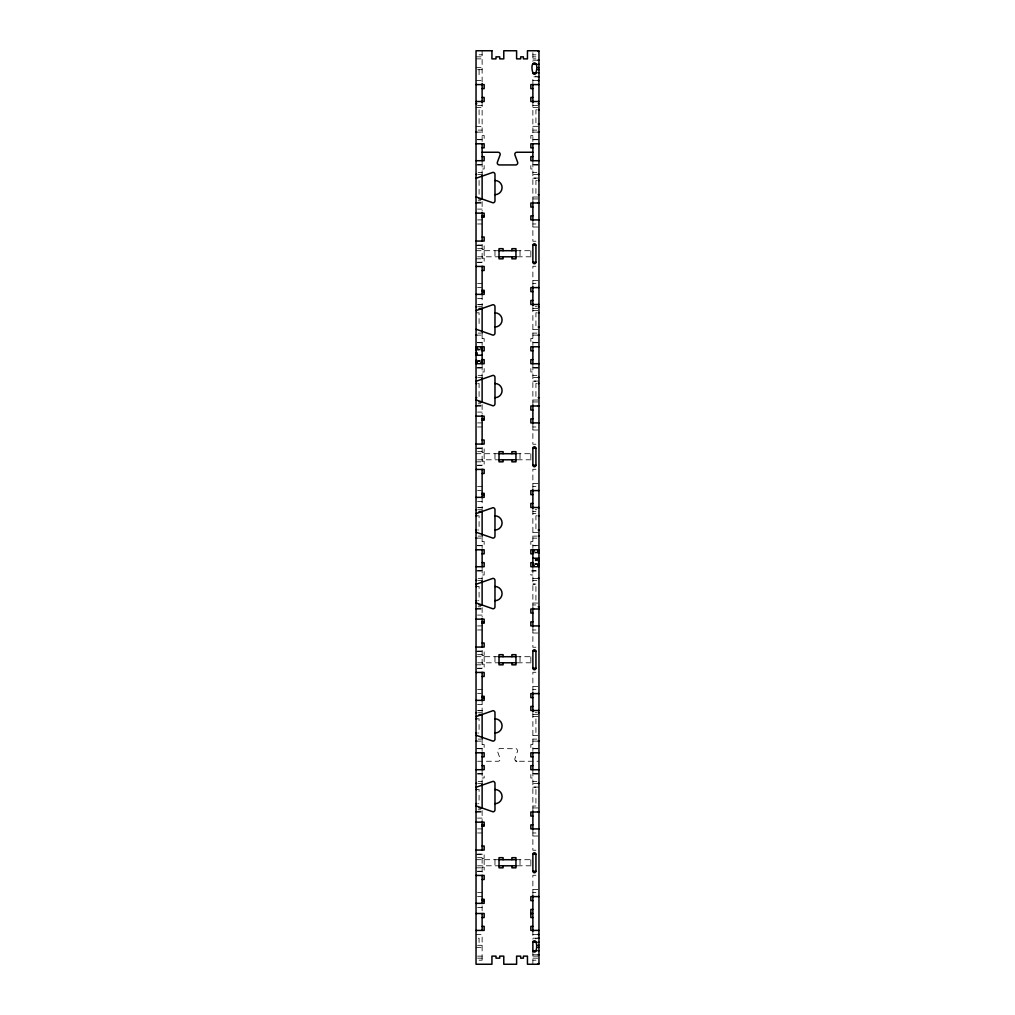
<?xml version="1.0" encoding="UTF-8"?>
<svg xmlns="http://www.w3.org/2000/svg" width="1015" height="1015" viewBox="0 0 1015 1015"><rect width="100%" height="100%" fill="white"/><g stroke="black" fill="none" stroke-linecap="round" stroke-linejoin="round"><path stroke-width="0.75" stroke-dasharray="5 3.75" d="M479.08 54.81L482.125 54.81M532.875 54.81L535.92 54.81M476.035 56.84L482.125 56.84M532.875 56.84L535.92 56.84M476.035 58.87L482.125 58.87M532.875 58.87L535.92 58.87M532.875 60.228L538.965 60.228M476.035 67.662L482.125 67.662M477.558 69.692L482.125 69.692M538.965 76.797L532.875 76.797L532.875 84.588M476.035 80.528L482.125 80.528M532.875 80.528L538.965 80.528M477.558 105.56L482.125 105.56M532.875 105.56L538.965 105.56M476.035 107.4L482.125 107.489M532.875 107.489L538.965 107.4M536.681 109.81L535.92 109.81L535.92 124.02L536.681 124.02M476.035 126.329L482.125 126.418M532.875 126.329L538.965 126.329M478.128 130.11L482.125 130.11M532.875 130.11L536.872 130.11M476.035 132.14L482.125 132.14M532.875 132.14L538.965 132.14M482.125 135.502L484.155 135.502L484.155 139.562L477.558 139.562M532.875 135.502L530.845 135.502L530.845 139.562L538.965 139.562M477.558 139.727L482.125 139.727M532.875 139.727L538.965 139.727M477.558 164.773L482.125 164.773M532.875 164.773L538.965 164.773M476.035 164.938L484.155 164.938L484.155 168.998L482.125 168.998M538.965 164.938L530.845 164.938L530.845 168.998L532.875 168.998M478.128 172.36L482.125 172.36M532.875 172.36L536.872 172.36M478.319 174.39L481.364 174.39M533.636 174.39L538.965 174.39M534.398 178.082L538.965 178.082M532.875 178.171L535.92 178.171M536.681 180.48L535.92 180.48L535.92 194.69L536.681 194.69M532.875 197.012L538.965 197.012M532.875 198.94L538.965 198.94M478.128 200.78L480.793 200.78M476.035 202.81L482.125 202.81M476.035 203L482.125 203M477.558 209.09L482.125 209.09M477.558 219.912L484.155 219.912M477.558 223.972L482.125 223.972M532.875 223.972L535.92 223.972M532.875 227.017L538.965 227.017M535.92 241.227L532.875 241.227L532.875 221.942M477.558 245.123L482.125 245.123M476.035 245.287L484.155 245.287L484.155 249.347L482.125 249.347M477.558 248.675L482.125 248.675M476.035 250.705L499.037 250.705M515.963 250.705L532.875 250.705M477.558 256.795L497.693 256.795M517.307 256.795L532.875 256.795M482.125 258.153L484.155 258.153L484.155 262.213L477.558 262.213M476.035 258.825L482.125 258.825M477.558 262.377L482.125 262.377L482.125 242.42M535.92 266.273L532.875 266.273L532.875 285.558M532.875 280.483L538.965 280.483M477.558 283.528L482.125 283.528M532.875 283.528L535.92 283.528M477.558 287.588L481.453 287.588M477.558 298.41L482.125 298.41M477.558 304.5L482.125 304.5M478.128 304.69L482.125 304.69M478.319 306.72L481.364 306.72M535.159 306.72L536.681 306.72M532.875 308.56L538.965 308.56M532.875 310.488L538.965 310.4M476.035 312.81L479.08 312.81L479.08 327.02M536.681 312.81L535.92 312.81L535.92 327.02L536.681 327.02M532.875 329.418L538.965 329.329M478.128 333.11L480.793 333.11M532.875 333.11L536.872 333.11M476.035 335.14L482.125 335.14M532.875 335.14L538.965 335.14M482.125 338.503L484.155 338.503L484.155 342.562L477.558 342.562M532.875 338.503L530.845 338.503L530.845 342.562L538.965 342.562M477.558 342.727L482.125 342.727M532.875 342.727L538.965 342.727M478.319 349.274L479.841 349.274M478.319 349.756L479.841 349.756M478.319 360.744L479.841 360.744M478.319 361.226L479.841 361.226M477.558 367.773L482.125 367.773M532.875 367.773L538.965 367.773M476.035 367.938L484.155 367.938L484.155 371.998L482.125 371.998M538.965 367.938L530.845 367.938L530.845 371.998L532.875 371.998M478.128 375.36L482.125 375.36M532.875 375.36L536.872 375.36M478.319 377.39L481.364 377.39M533.636 377.39L538.965 377.39M534.398 381.082L538.965 381.082M532.875 381.171L535.92 381.171M478.319 383.48L479.08 383.48L479.08 397.69L478.319 397.69M536.681 383.48L535.92 383.48L535.92 397.69L536.681 397.69M532.875 400.011L538.965 400.011M532.875 401.94L538.965 401.94M478.128 403.78L480.793 403.78M476.035 405.81L482.125 405.81M476.035 406L482.125 406M477.558 412.09L482.125 412.09M477.558 422.912L484.155 422.912M477.558 426.972L482.125 426.972M532.875 426.972L535.92 426.972M532.875 430.017L538.965 430.017M535.92 444.227L532.875 444.227L532.875 424.942M477.558 448.123L482.125 448.123M476.035 448.287L484.155 448.287L484.155 452.347L482.125 452.347M477.558 451.675L482.125 451.675M476.035 453.705L499.037 453.705M515.963 453.705L532.875 453.705M477.558 459.795L497.693 459.795M517.307 459.795L532.875 459.795M482.125 461.153L484.155 461.153L484.155 465.213L477.558 465.213M476.035 461.825L482.125 461.825M477.558 465.378L482.125 465.378L482.125 445.42M535.92 469.273L532.875 469.273L532.875 488.558M532.875 483.483L538.965 483.483M477.558 486.528L482.125 486.528M532.875 486.528L535.92 486.528M477.558 490.588L481.453 490.588M477.558 501.41L482.125 501.41M477.558 507.5L482.125 507.5M478.128 507.69L482.125 507.69M478.319 509.72L481.364 509.72M535.159 509.72L536.681 509.72M532.875 511.56L535.92 511.56M532.875 513.4L535.92 513.489M476.035 515.81L479.08 515.81L479.08 530.02L478.319 530.02M536.681 515.81L535.92 515.81L535.92 530.02L536.681 530.02M532.875 532.329L538.965 532.418M478.128 536.11L480.793 536.11M533.636 536.11L536.681 536.11M476.035 538.14L482.125 538.14M532.875 538.14L536.872 538.14M482.125 541.503L484.155 541.503L484.155 545.562L477.558 545.562M532.875 541.503L530.845 541.503L530.845 545.562L538.965 545.562M477.558 545.727L482.125 545.727M532.875 545.727L535.92 545.727M535.159 552.274L536.681 552.274M535.159 552.756L536.681 552.756M535.159 559.544L536.681 559.544M535.159 560.026L536.681 560.026M535.159 560.521L536.681 560.521M535.159 563.744L536.681 563.744M535.159 564.226L536.681 564.226M477.558 570.773L482.125 570.773M532.875 570.773L535.92 570.773M476.035 570.938L484.155 570.938L484.155 574.998L482.125 574.998M536.263 570.938L530.845 570.938L530.845 574.998L532.875 574.998M478.128 578.36L482.125 578.36M532.875 578.36L538.965 578.36M478.319 580.39L481.364 580.39M532.875 580.39L536.872 580.39M476.035 586.48L479.08 586.48L479.08 600.69L478.319 600.69M532.875 603.011L538.965 603.1M532.875 604.94L535.92 604.94M478.128 606.78L480.793 606.78M476.035 608.81L482.125 608.81M476.035 609L482.125 609M477.558 615.09L482.125 615.09M477.558 625.912L484.155 625.912M477.558 629.972L482.125 629.972M532.875 629.972L535.92 629.972M532.875 633.017L538.965 633.017M535.92 647.227L532.875 647.227L532.875 627.942M477.558 651.123L482.125 651.123M476.035 651.287L484.155 651.287L484.155 655.347L482.125 655.347M477.558 654.675L482.125 654.675M476.035 656.705L499.037 656.705M515.963 656.705L532.875 656.705M477.558 662.795L497.693 662.795M517.307 662.795L532.875 662.795M482.125 664.153L484.155 664.153L484.155 668.213L477.558 668.213M476.035 664.825L482.125 664.825M477.558 668.377L482.125 668.377L482.125 648.42M535.92 672.273L532.875 672.273L532.875 691.558M532.875 686.483L538.965 686.483M477.558 689.528L482.125 689.528M532.875 689.528L535.92 689.528M477.558 693.588L481.453 693.588M477.558 704.41L482.125 704.41M477.558 710.5L482.125 710.5M478.128 710.69L482.125 710.69M478.319 712.72L481.364 712.72M535.159 712.72L536.681 712.72M532.875 714.56L538.965 714.56M532.875 716.489L538.965 716.4M476.035 718.81L479.08 718.81L479.08 733.02L478.319 733.02M532.875 735.418L538.965 735.329M478.128 739.11L480.793 739.11M532.875 739.11L536.872 739.11M476.035 741.14L482.125 741.14M532.875 741.14L538.965 741.14M482.125 744.502L484.155 744.502L484.155 748.562L476.035 748.562M532.875 744.502L530.845 744.502L530.845 748.562L538.965 748.562M477.558 748.727L482.125 748.727M532.875 748.727L538.965 748.727M477.621 761.25L498.162 761.25A2.03 2.03 0 0 0 500.065 758.522L497.274 750.719L499.291 748.562L516.622 748.778L517.726 750.719L514.935 758.522A2.03 2.03 0 0 0 516.838 761.25L538.965 761.25M477.558 773.773L482.125 773.773M532.875 773.773L538.965 773.773M477.558 773.938L484.155 773.938L484.155 777.998L482.125 777.998M538.965 773.938L530.845 773.938L530.845 777.998L532.875 777.998M478.128 781.36L482.125 781.36M532.875 781.36L536.872 781.36M478.319 783.39L481.364 783.39M533.636 783.39L538.965 783.39M534.398 787.082L538.965 787.082M532.875 787.171L535.92 787.171M476.035 789.48L479.08 789.48L479.08 803.69L478.319 803.69M532.875 806.011L535.92 806.011M532.875 807.94L538.965 807.94M478.128 809.78L480.793 809.78M476.035 811.81L482.125 811.81M476.035 812L482.125 812M477.558 818.09L482.125 818.09M477.558 828.912L484.155 828.912M477.558 832.972L482.125 832.972M532.875 832.972L535.92 832.972M532.875 836.017L538.965 836.017M535.92 850.227L532.875 850.227L532.875 830.942M477.558 854.123L482.125 854.123L482.125 874.08M476.035 854.287L484.155 854.287L484.155 858.347L482.125 858.347M477.558 857.675L482.125 857.675M476.035 859.705L499.037 859.705M515.963 859.705L532.875 859.705M477.558 865.795L497.693 865.795M517.307 865.795L532.875 865.795M482.125 867.153L484.155 867.153L484.155 871.213L477.558 871.213M476.035 867.825L482.125 867.825M477.558 871.377L482.125 871.377M535.92 875.273L532.875 875.273L532.875 894.558M532.875 889.483L538.965 889.483M477.558 892.528L482.125 892.528M532.875 892.528L535.92 892.528M477.558 896.588L482.125 896.588M477.558 907.41L482.125 907.41M476.035 934.472L482.125 934.472L482.125 962.309M532.875 934.472L538.965 934.472M478.319 938.203L479.08 938.203L479.08 945.308M532.875 938.203L538.965 938.203M477.558 945.308L482.125 945.308M476.035 947.338L482.125 947.338M532.875 954.772L538.965 954.772M477.558 956.13L482.125 956.13M532.875 956.13L538.965 956.13M477.558 958.16L482.125 958.16M532.875 958.16L538.965 958.16M479.08 960.19L482.125 960.19M532.875 960.19L535.92 960.19M535.92 76.011L535.92 76.797M535.92 551.817L535.92 553.213M535.92 559.544L535.92 560.978M535.92 563.287L535.92 564.683M535.92 586.48L535.92 600.69M535.92 718.81L535.92 733.02M535.92 789.48L535.92 803.69M535.92 938.203L535.92 938.989M532.875 52.691L532.875 61.534M532.875 101.5L532.875 142.443M532.875 162.057L532.875 200.78M532.875 306.72L532.875 345.443M532.875 365.057L532.875 403.78M532.875 509.72L532.875 548.443M532.875 568.057L532.875 606.78M532.875 712.72L532.875 751.443M532.875 771.057L532.875 809.78M532.875 930.412L532.875 939.218M532.875 950.712L532.875 964.25M530.845 250.705L530.845 256.795M530.845 453.705L530.845 459.795M530.845 656.705L530.845 662.795M530.845 859.705L530.845 865.795M520.023 250.705L520.023 256.795M520.023 453.705L520.023 459.795M520.023 656.705L520.023 662.795M520.023 859.705L520.023 865.795M494.977 250.705L494.977 256.795M494.977 453.705L494.977 459.795M494.977 656.705L494.977 662.795M494.977 859.705L494.977 865.795M484.155 250.705L484.155 256.795M484.155 453.705L484.155 459.795M484.155 656.705L484.155 662.795M484.155 859.705L484.155 865.795M482.125 50.75L482.125 84.588M482.125 101.5L482.125 142.443M482.125 162.057L482.125 174.085M482.125 201.592L482.125 211.171M482.125 294.769L482.125 308.56M482.125 333.415L482.125 345.443M482.125 365.057L482.125 377.085M482.125 404.592L482.125 414.171M482.125 497.769L482.125 511.56M482.125 536.415L482.125 548.443M482.125 568.057L482.125 580.085M482.125 607.592L482.125 617.171M482.125 699.208L482.125 714.56M482.125 739.415L482.125 751.443M482.125 771.057L482.125 783.085M482.125 810.592L482.125 823.292M482.125 905.811L482.125 912.066M479.08 69.692L479.08 76.797M479.08 109.81L479.08 124.02M479.08 180.48L479.08 194.69M479.08 348.817L479.08 350.213M479.08 360.287L479.08 361.683M478.319 348.817L478.319 350.213M478.319 360.287L478.319 361.683M500.179 758.979L500.179 758.979M535.92 584.082L532.875 584.082L535.92 584.171M516.838 761.25L515.899 761.022L516.838 761.25"/><path stroke-width="1.5" d="M537.95 51.334L538.965 51.334M537.95 60.228L538.965 60.228M532.875 64.288L536.681 64.288M537.95 64.288L538.965 64.288M537.95 67.662L538.965 67.662M537.95 69.692L538.965 69.692M532.875 72.737A1.522 1.522 0 0 0 534.398 74.26A1.522 1.522 0 0 0 535.92 72.737C540.069 59.619 528.726 59.619 532.875 72.737L536.681 72.737M537.95 72.737L538.965 72.737M537.95 76.797L538.965 76.797M537.95 80.528L538.965 80.528M476.035 84.588L484.155 84.588L484.155 88.648L482.125 88.648M538.965 84.588L530.845 84.588L530.845 88.648L532.875 88.648M482.125 97.44L484.155 97.44L484.155 101.5L476.035 101.5M532.875 97.44L530.845 97.44L530.845 101.5L538.965 101.5M481.364 101.69L482.125 101.69M532.875 101.69L533.636 101.69M476.035 103.72L476.796 103.72M538.204 103.72L538.965 103.72M538.204 109.81L538.965 109.81M538.204 124.02L538.965 124.02M476.035 132.14L476.796 132.14M538.204 132.14L538.965 132.14M476.035 143.787L484.155 143.787L484.155 147.847L482.125 147.847M538.965 143.787L530.845 143.787L530.845 147.847L532.875 147.847M482.125 152.25L498.162 152.25A2.03 2.03 0 0 1 500.065 154.978L497.35 162.324A2.03 2.03 0 0 0 499.291 164.938L515.709 164.938A2.03 2.03 0 0 0 517.65 162.324L514.935 154.978A2.03 2.03 0 0 1 516.838 152.25L532.875 152.25M482.125 156.653L484.155 156.653L484.155 160.713L476.035 160.713M532.875 156.653L530.845 156.653L530.845 160.713L538.965 160.713M476.035 174.39L476.796 174.39M538.204 174.39L538.965 174.39M538.204 180.48L538.965 180.48M538.204 194.69L538.965 194.69M479.08 198.94L482.125 198.94M476.035 202.81L476.796 202.81M538.204 202.81L538.965 202.81M538.965 203L530.845 203L530.845 207.06L532.875 207.06M476.035 213.15L484.155 213.15L484.155 217.21L482.125 217.21M482.125 215.852L484.155 215.852M532.875 215.852L530.845 215.852L530.845 219.912L538.965 219.912M482.125 237.003L484.155 237.003L484.155 241.062L476.035 241.062M532.875 245.287L535.92 245.287L535.92 262.213A1.522 1.522 0 0 1 534.398 263.735A1.522 1.522 0 0 1 532.875 262.213L532.875 245.287A1.522 1.522 0 0 1 534.398 243.765A1.522 1.522 0 0 1 535.92 245.287M499.037 250.705L515.963 250.705M499.037 256.795L515.963 256.795M532.875 262.213L535.92 262.213M476.035 266.438L484.155 266.438L484.155 270.498L482.125 270.498M538.965 287.588L530.845 287.588L530.845 291.648L532.875 291.648M482.125 290.29L484.155 290.29L484.155 294.35L476.035 294.35M482.125 291.648L484.155 291.648M532.875 300.44L530.845 300.44L530.845 304.5L538.965 304.5M532.875 304.69L533.636 304.69M476.035 306.72L476.796 306.72M538.204 306.72L538.965 306.72M479.08 308.56L482.125 308.56M538.204 312.81L538.965 312.81M538.204 327.02L538.965 327.02M476.035 335.14L476.796 335.14M538.204 335.14L538.965 335.14M476.035 346.787L484.155 346.787L484.155 350.847L482.125 350.847M538.965 346.787L530.845 346.787L530.845 350.847L532.875 350.847M476.035 347.599L476.796 347.65M481.364 347.599L482.125 347.65M476.035 347.815L476.796 347.815M481.364 347.815L482.125 347.815M476.035 348.082L476.796 348.082M481.364 348.082L482.125 348.082M476.035 348.411L476.796 348.411M481.364 348.411L482.125 348.411M476.035 348.817L476.796 348.817M481.364 348.817L482.125 348.817M476.035 349.274L476.796 349.274M481.364 349.274L482.125 349.274M476.035 349.756L476.796 349.756M481.364 349.756L482.125 349.756M476.035 350.213L476.796 350.213M481.364 350.213L482.125 350.213M476.035 352.522L476.796 352.522M476.035 352.979L476.796 352.979M476.035 353.474L476.796 353.474M476.035 353.956L476.796 353.956M476.035 354.375L476.796 354.375M476.035 354.743L476.796 354.743M476.035 355.022L476.796 355.022M476.035 355.199L482.125 355.25M482.125 359.653L484.155 359.653L484.155 363.713L476.035 363.713M532.875 359.653L530.845 359.653L530.845 363.713L538.965 363.713M476.035 360.287L476.796 360.287M481.364 360.287L482.125 360.287M476.035 360.744L476.796 360.744M481.364 360.744L482.125 360.744M476.035 361.226L476.796 361.226M481.364 361.226L482.125 361.226M476.035 361.683L476.796 361.683M481.364 361.683L482.125 361.683M476.035 362.076L476.796 362.076M481.364 362.089L482.125 362.089M476.035 362.418L476.796 362.418M481.364 362.418L482.125 362.418M476.035 362.685L476.796 362.685M481.364 362.685L482.125 362.685M476.035 362.901L476.796 362.901M481.364 362.85L482.125 362.85M476.035 377.39L476.796 377.39M538.204 377.39L538.965 377.39M476.035 383.48L476.796 383.48M538.204 383.48L538.965 383.48M476.035 397.69L476.796 397.69M538.204 397.69L538.965 397.69M479.08 401.94L482.125 401.94M476.035 405.81L476.796 405.81M538.204 405.81L538.965 405.81M538.965 406L530.845 406L530.845 410.06L532.875 410.06M476.035 416.15L484.155 416.15L484.155 420.21L482.125 420.21M482.125 418.852L484.155 418.852M532.875 418.852L530.845 418.852L530.845 422.912L538.965 422.912M482.125 440.003L484.155 440.003L484.155 444.062L476.035 444.062M532.875 448.287L535.92 448.287L535.92 465.213A1.522 1.522 0 0 1 534.398 466.735A1.522 1.522 0 0 1 532.875 465.213L532.875 448.287A1.522 1.522 0 0 1 534.398 446.765A1.522 1.522 0 0 1 535.92 448.287M499.037 453.705L515.963 453.705M499.037 459.795L515.963 459.795M532.875 465.213L535.92 465.213M476.035 469.438L484.155 469.438L484.155 473.498L482.125 473.498M538.965 490.588L530.845 490.588L530.845 494.648L532.875 494.648M482.125 493.29L484.155 493.29L484.155 497.35L476.035 497.35M482.125 494.648L484.155 494.648M532.875 503.44L530.845 503.44L530.845 507.5L538.965 507.5M538.204 507.69L538.965 507.69M476.035 509.72L476.796 509.72M479.08 511.56L482.125 511.56M476.035 515.81L476.796 515.81M538.204 515.81L538.965 515.81M476.035 530.02L476.796 530.02M538.204 530.02L538.965 530.02M538.204 536.11L538.965 536.11M476.035 538.14L476.796 538.14M476.035 549.787L484.155 549.787L484.155 553.847L482.125 553.847M538.965 549.787L530.845 549.787L530.845 553.847L532.875 553.847M532.875 550.65L533.636 550.65M538.204 550.599L538.965 550.65M532.875 550.815L533.636 550.815M538.204 550.815L538.965 550.815M532.875 551.082L533.636 551.082M538.204 551.082L538.965 551.082M532.875 551.411L533.636 551.424M538.204 551.411L538.965 551.411M532.875 551.817L533.636 551.817M538.204 551.817L538.965 551.817M532.875 552.274L533.636 552.274M538.204 552.274L538.965 552.274M532.875 552.756L533.636 552.756M538.204 552.756L538.965 552.756M532.875 553.213L533.636 553.213M538.204 553.213L538.965 553.213M532.875 558.25L538.965 558.25M538.204 558.478L538.965 558.478M538.204 558.757L538.965 558.757M538.204 559.125L538.965 559.125M538.204 559.544L538.965 559.544M538.204 560.026L538.965 560.026M538.204 560.521L538.965 560.521M538.204 560.978L538.965 560.978M482.125 562.653L484.155 562.653L484.155 566.713L476.035 566.713M532.875 562.653L530.845 562.653L530.845 566.713L538.965 566.713M532.875 563.287L533.636 563.287M538.204 563.287L538.965 563.287M532.875 563.744L533.636 563.744M538.204 563.744L538.965 563.744M532.875 564.226L533.636 564.226M538.204 564.226L538.965 564.226M532.875 564.683L533.636 564.683M538.204 564.683L538.965 564.683M532.875 565.089L533.636 565.076M538.204 565.089L538.965 565.089M532.875 565.418L533.636 565.418M538.204 565.418L538.965 565.418M532.875 565.685L533.636 565.685M538.204 565.685L538.965 565.685M532.875 565.901L533.636 565.85M538.204 565.85L538.965 565.901M538.204 578.36L538.965 578.36M476.035 580.39L476.796 580.39M476.035 586.48L476.796 586.48M476.035 600.69L476.796 600.69M479.08 604.94L482.125 604.94M538.204 606.78L538.965 606.78M476.035 608.81L476.796 608.81M532.875 608.81L533.636 608.81M538.965 609L530.845 609L530.845 613.06L532.875 613.06M476.035 619.15L484.155 619.15L484.155 623.21L482.125 623.21M482.125 621.852L484.155 621.852M532.875 621.852L530.845 621.852L530.845 625.912L538.965 625.912M482.125 643.003L484.155 643.003L484.155 647.062L476.035 647.062M532.875 651.287L535.92 651.287L535.92 668.213A1.522 1.522 0 0 1 534.398 669.735A1.522 1.522 0 0 1 532.875 668.213L532.875 651.287A1.522 1.522 0 0 1 534.398 649.765A1.522 1.522 0 0 1 535.92 651.287M499.037 656.705L515.963 656.705M499.037 662.795L515.963 662.795M532.875 668.213L535.92 668.213M476.035 672.438L484.155 672.438L484.155 676.498L482.125 676.498M538.965 693.588L530.845 693.588L530.845 697.648L532.875 697.648M482.125 696.29L484.155 696.29L484.155 700.35L476.035 700.35M482.125 697.648L484.155 697.648M532.875 706.44L530.845 706.44L530.845 710.5L538.965 710.5M532.875 710.69L533.636 710.69M476.035 712.72L476.796 712.72M538.204 712.72L538.965 712.72M479.08 714.56L482.125 714.56M476.035 718.81L476.796 718.81M476.035 733.02L476.796 733.02M476.035 741.14L476.796 741.14M538.204 741.14L538.965 741.14M476.035 752.787L484.155 752.787L484.155 756.847L482.125 756.847M538.965 752.787L530.845 752.787L530.845 756.847L532.875 756.847M482.125 765.653L484.155 765.653L484.155 769.713L476.035 769.713M532.875 765.653L530.845 765.653L530.845 769.713L538.965 769.713M476.035 783.39L476.796 783.39M538.204 783.39L538.965 783.39M476.035 789.48L476.796 789.48M476.035 803.69L476.796 803.69M479.08 807.94L482.125 807.94M476.035 811.81L476.796 811.81M538.204 811.81L538.965 811.81M538.965 812L530.845 812L530.845 816.06L532.875 816.06M476.035 822.15L484.155 822.15L484.155 826.21L482.125 826.21M482.125 824.852L484.155 824.852M532.875 824.852L530.845 824.852L530.845 828.912L538.965 828.912M482.125 846.002L484.155 846.002L484.155 850.062L476.035 850.062M532.875 854.287L535.92 854.287L535.92 871.213A1.522 1.522 0 0 1 534.398 872.735A1.522 1.522 0 0 1 532.875 871.213L532.875 854.287A1.522 1.522 0 0 1 534.398 852.765A1.522 1.522 0 0 1 535.92 854.287M499.037 859.705L515.963 859.705M499.037 865.795L515.963 865.795M532.875 871.213L535.92 871.213M476.035 875.438L484.155 875.438L484.155 879.498L482.125 879.498M538.965 896.588L530.845 896.588L530.845 900.648L532.875 900.648M482.125 899.29L484.155 899.29L484.155 903.35L476.035 903.35M482.125 900.648L484.155 900.648M532.875 909.44L530.845 909.44L530.845 917.56L532.875 917.56M476.035 913.5L484.155 913.5L484.155 917.56L482.125 917.56M530.845 913.5L532.875 913.5M482.125 926.352L484.155 926.352L484.155 930.412L476.035 930.412M532.875 926.352L530.845 926.352L530.845 930.412L538.965 930.412M537.95 934.472L538.965 934.472M537.95 938.203L538.965 938.203M532.875 951.727L532.875 942.263L536.681 942.263M537.95 942.263L538.965 942.263M537.95 945.308L538.965 945.308M537.95 947.338L538.965 947.338M532.875 950.712L536.681 950.712M537.95 950.712L538.965 950.712M537.95 954.772L538.965 954.772M537.95 963.666L538.965 963.666M532.875 950.966C536.795 955.787 537.43 943.988 535.92 942.263A1.522 1.522 0 0 0 534.398 940.74A1.522 1.522 0 0 0 532.875 942.263M532.875 84.588L532.875 102.02M532.875 143.623L532.875 160.877M532.875 201.795L532.875 220.965M532.875 286.535L532.875 305.705M532.875 346.623L532.875 363.878M532.875 404.795L532.875 423.966M532.875 489.534L532.875 508.705M532.875 549.623L532.875 566.878M532.875 607.795L532.875 626.966M532.875 692.535L532.875 711.705M532.875 752.623L532.875 769.877M532.875 810.795L532.875 829.966M532.875 895.535L532.875 931.427M511.89 250.705L511.89 248.675L515.95 248.675L515.95 258.825L511.89 258.825L511.89 256.795M511.89 453.705L511.89 451.675L515.95 451.675L515.95 461.825L511.89 461.825L511.89 459.795M511.89 656.705L511.89 654.675L515.95 654.675L515.95 664.825L511.89 664.825L511.89 662.795M511.89 859.705L511.89 857.675L515.95 857.675L515.95 867.825L511.89 867.825L511.89 865.795M503.085 250.705L503.085 248.675L499.025 248.675L499.025 258.825L503.085 258.825L503.085 256.795M503.085 453.705L503.085 451.675L499.025 451.675L499.025 461.825L503.085 461.825L503.085 459.795M503.085 656.705L503.085 654.675L499.025 654.675L499.025 664.825L503.085 664.825L503.085 662.795M503.085 859.705L503.085 857.675L499.025 857.675L499.025 867.825L503.085 867.825L503.085 865.795M482.125 83.573L482.125 102.02M482.125 143.623L482.125 160.877M482.125 174.39L482.125 199.232M482.125 212.731L482.125 241.227M482.125 266.273L482.125 294.769M482.125 308.268L482.125 333.11M482.125 346.623L482.125 363.878M482.125 377.39L482.125 402.232M482.125 415.731L482.125 444.227M482.125 469.273L482.125 497.769M482.125 511.268L482.125 536.11M482.125 549.623L482.125 566.878M482.125 580.39L482.125 605.232M482.125 618.731L482.125 647.227M482.125 672.273L482.125 700.769M482.125 714.268L482.125 739.11M482.125 752.623L482.125 769.877M482.125 783.39L482.125 808.232M482.125 821.731L482.125 850.227M482.125 875.273L482.125 903.502M482.125 913.5L482.125 930.412M476.035 197.012A2.03 2.03 0 0 1 476.619 197.1L492.947 202.81A2.03 2.03 0 0 0 494.977 200.78L494.977 174.39A2.03 2.03 0 0 0 492.947 172.36L476.619 178.082A2.043 2.043 0 0 1 476.035 178.171M494.977 180.48A7.105 7.105 0 0 1 502.082 187.585A7.105 7.105 0 0 1 494.977 194.69M476.035 806.011A2.043 2.043 0 0 1 476.619 806.1L492.947 811.81A2.03 2.03 0 0 0 494.977 809.78L494.977 783.39A2.03 2.03 0 0 0 492.947 781.36L476.619 787.082A2.03 2.03 0 0 1 476.035 787.171M494.977 789.48A7.105 7.105 0 0 1 502.082 796.585A7.105 7.105 0 0 1 494.977 803.69M476.035 735.329A2.043 2.043 0 0 1 476.619 735.418L492.947 741.14A2.03 2.03 0 0 0 494.977 739.11L494.977 712.72A2.03 2.03 0 0 0 492.947 710.69L476.619 716.4A2.03 2.03 0 0 1 476.035 716.489M494.977 718.81A7.105 7.105 0 0 1 502.082 725.915A7.105 7.105 0 0 1 494.977 733.02M476.035 603.011A2.043 2.043 0 0 1 476.619 603.1L492.947 608.81A2.03 2.03 0 0 0 494.977 606.78L494.977 580.39A2.03 2.03 0 0 0 492.947 578.36L476.619 584.082A2.03 2.03 0 0 1 476.035 584.171M494.977 586.48A7.105 7.105 0 0 1 502.082 593.585A7.105 7.105 0 0 1 494.977 600.69M476.035 532.329A2.043 2.043 0 0 1 476.619 532.418L492.947 538.14A2.03 2.03 0 0 0 494.977 536.11L494.977 509.72A2.03 2.03 0 0 0 492.947 507.69L476.619 513.4A2.03 2.03 0 0 1 476.035 513.489M494.977 515.81A7.105 7.105 0 0 1 502.082 522.915A7.105 7.105 0 0 1 494.977 530.02M476.035 400.011A2.043 2.043 0 0 1 476.619 400.1L492.947 405.81A2.03 2.03 0 0 0 494.977 403.78L494.977 377.39A2.03 2.03 0 0 0 492.947 375.36L476.619 381.082A2.03 2.03 0 0 1 476.035 381.171M494.977 383.48A7.105 7.105 0 0 1 502.082 390.585A7.105 7.105 0 0 1 494.977 397.69M476.035 329.329A2.043 2.043 0 0 1 476.619 329.418L492.947 335.14A2.03 2.03 0 0 0 494.977 333.11L494.977 306.72A2.03 2.03 0 0 0 492.947 304.69L476.619 310.4A2.03 2.03 0 0 1 476.035 310.488M494.977 312.81A7.105 7.105 0 0 1 502.082 319.915A7.105 7.105 0 0 1 494.977 327.02M491.932 50.75L476.035 50.75L476.035 964.25L491.932 964.25L491.932 956.13L495.992 956.13L495.992 958.16L499.723 958.16L499.723 956.13L503.783 956.13L503.783 964.25L516.61 964.25L516.61 956.13L520.67 956.13L520.67 958.16L523.397 958.16L523.397 956.13L527.457 956.13L527.457 964.25L538.965 964.25L538.965 50.75L527.457 50.75L527.457 58.87L523.397 58.87L523.397 56.84L520.67 56.84L520.67 58.87L516.61 58.87L516.61 50.75L503.783 50.75L503.783 58.87L499.723 58.87L499.723 56.84L495.992 56.84L495.992 58.87L491.932 58.87L491.932 50.75"/></g></svg>
